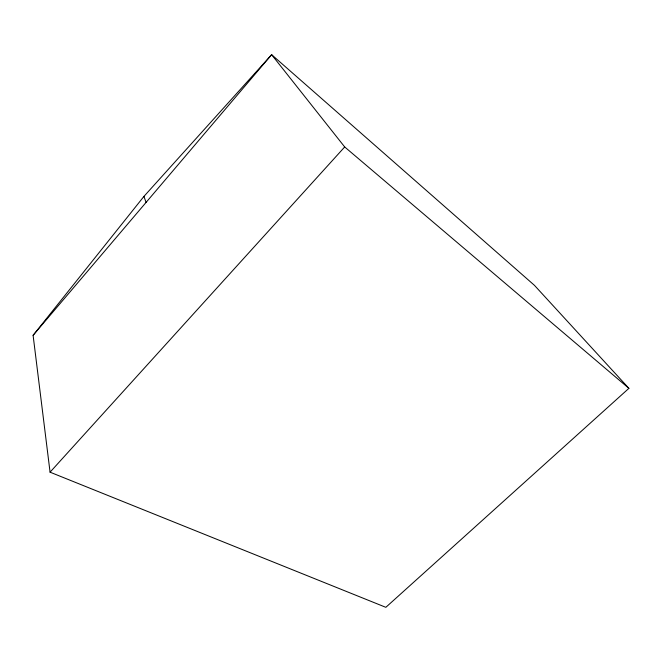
<?xml version="1.0" encoding="UTF-8"?>
<svg xmlns="http://www.w3.org/2000/svg" width="662" height="662" viewBox="0 0 662 662"><rect width="100%" height="100%" fill="white"/><g stroke="black" fill="none" stroke-linecap="round" stroke-linejoin="round"><path stroke-width="0.99" d="M33.1 335.328L143.935 196.407L271.635 54.681L534.457 285.347L628.9 388.337L385.838 607.319L50.064 472.18L33.1 335.328L271.635 54.681L344.695 146.956L628.9 388.337M50.064 472.18L344.695 146.956M143.935 196.407L146.07 202.406"/></g></svg>
